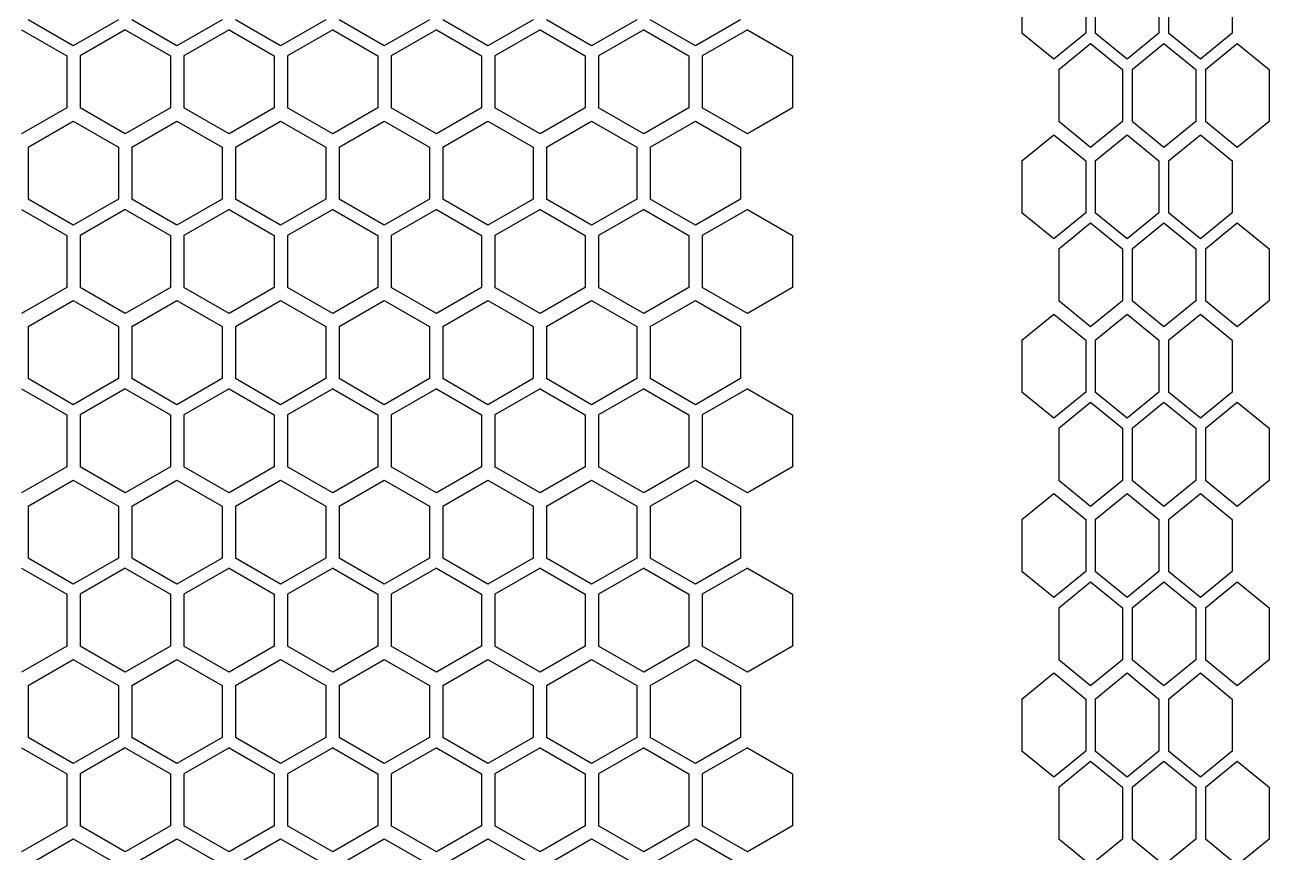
# Model space of a CAD drawing. Extents: x 61367 to 140945, y -1257 to 25588.
# Drawn here: x 71963 to 72073.4, y 20063.7 to 20137.1 of the extents above; entities that cross this region are included whole.
import ezdxf

# ---------------------------------------------------------------- set-up
doc = ezdxf.new("R2010")
doc.units = 0
doc.header["$MEASUREMENT"] = 0
doc.layers.get('0').update_dxf_attribs({"linetype": 'CONTINUOUS'})
doc.layers.add('4215-0412-2_0', color=7, linetype='CONTINUOUS')

# ---------------------------------------------------------------- blocks, each defined once
blk = doc.blocks.new('ERGRTHTHRT')
at = {"layer": '4215-0412-2_0', "color": 7, "linetype": 'Continuous'}
for p, q in [((-37352.74, -67802.25), (-37352.74, -67806.87)), ((-37347.08, -67802.25), (-37347.08, -67806.87)), ((-37346.24, -67802.25), (-37346.24, -67806.87)), ((-37340.58, -67802.25), (-37340.58, -67806.87)), ((-37339.73, -67802.25), (-37339.73, -67806.87)), ((-37334.07, -67802.25), (-37334.07, -67806.87)), ((-37436.92, -67807.98), (-37440.92, -67805.67)), ((-37432.92, -67805.67), (-37436.92, -67807.98)), ((-37427.72, -67807.98), (-37431.72, -67805.67)), ((-37423.72, -67805.67), (-37427.72, -67807.98)), ((-37418.52, -67807.98), (-37422.52, -67805.67)), ((-37414.52, -67805.67), (-37418.52, -67807.98)), ((-37409.32, -67807.98), (-37413.32, -67805.67)), ((-37405.32, -67805.67), (-37409.32, -67807.98)), ((-37400.12, -67807.98), (-37404.12, -67805.67)), ((-37396.12, -67805.67), (-37400.12, -67807.98)), ((-37390.92, -67807.98), (-37394.92, -67805.67)), ((-37386.92, -67805.67), (-37390.92, -67807.98)), ((-37381.72, -67807.98), (-37385.72, -67805.67)), ((-37377.72, -67805.67), (-37381.72, -67807.98)), ((-37441.5, -67806.57), (-37437.5, -67808.88)), ((-37432.3, -67806.57), (-37436.3, -67808.88)), ((-37432.3, -67806.57), (-37428.3, -67808.88)), ((-37423.1, -67806.57), (-37427.1, -67808.88)), ((-37423.1, -67806.57), (-37419.1, -67808.88)), ((-37413.9, -67806.57), (-37417.9, -67808.88)), ((-37413.9, -67806.57), (-37409.9, -67808.88)), ((-37404.7, -67806.57), (-37408.7, -67808.88)), ((-37404.7, -67806.57), (-37400.7, -67808.88)), ((-37395.5, -67806.57), (-37399.5, -67808.88)), ((-37395.5, -67806.57), (-37391.5, -67808.88)), ((-37386.3, -67806.57), (-37390.3, -67808.88)), ((-37386.3, -67806.57), (-37382.3, -67808.88)), ((-37377.1, -67806.57), (-37381.1, -67808.88)), ((-37377.1, -67806.57), (-37373.1, -67808.88)), ((-37349.91, -67809.18), (-37352.74, -67806.87)), ((-37347.08, -67806.87), (-37349.91, -67809.18)), ((-37343.41, -67809.18), (-37346.24, -67806.87)), ((-37340.58, -67806.87), (-37343.41, -67809.18)), ((-37336.9, -67809.18), (-37339.73, -67806.87)), ((-37334.07, -67806.87), (-37336.9, -67809.18)), ((-37349.47, -67810.08), (-37346.65, -67807.77)), ((-37346.65, -67807.77), (-37343.82, -67810.08)), ((-37342.97, -67810.08), (-37340.14, -67807.77)), ((-37340.14, -67807.77), (-37337.31, -67810.08)), ((-37336.46, -67810.08), (-37333.63, -67807.77)), ((-37333.63, -67807.77), (-37330.81, -67810.08)), ((-37437.5, -67808.88), (-37437.5, -67813.5)), ((-37436.3, -67808.88), (-37436.3, -67813.5)), ((-37428.3, -67808.88), (-37428.3, -67813.5)), ((-37427.1, -67808.88), (-37427.1, -67813.5)), ((-37419.1, -67808.88), (-37419.1, -67813.5)), ((-37417.9, -67808.88), (-37417.9, -67813.5)), ((-37409.9, -67808.88), (-37409.9, -67813.5)), ((-37408.7, -67808.88), (-37408.7, -67813.5)), ((-37400.7, -67808.88), (-37400.7, -67813.5)), ((-37399.5, -67808.88), (-37399.5, -67813.5)), ((-37391.5, -67808.88), (-37391.5, -67813.5)), ((-37390.3, -67808.88), (-37390.3, -67813.5)), ((-37382.3, -67808.88), (-37382.3, -67813.5)), ((-37381.1, -67808.88), (-37381.1, -67813.5)), ((-37373.1, -67808.88), (-37373.1, -67813.5)), ((-37349.47, -67810.08), (-37349.47, -67814.7)), ((-37343.82, -67810.08), (-37343.82, -67814.7)), ((-37342.97, -67810.08), (-37342.97, -67814.7)), ((-37337.31, -67810.08), (-37337.31, -67814.7)), ((-37336.46, -67810.08), (-37336.46, -67814.7)), ((-37330.81, -67810.08), (-37330.81, -67814.7)), ((-37437.5, -67813.5), (-37441.5, -67815.81)), ((-37432.3, -67815.81), (-37436.3, -67813.5)), ((-37428.3, -67813.5), (-37432.3, -67815.81)), ((-37423.1, -67815.81), (-37427.1, -67813.5)), ((-37419.1, -67813.5), (-37423.1, -67815.81)), ((-37413.9, -67815.81), (-37417.9, -67813.5)), ((-37409.9, -67813.5), (-37413.9, -67815.81)), ((-37404.7, -67815.81), (-37408.7, -67813.5)), ((-37400.7, -67813.5), (-37404.7, -67815.81)), ((-37395.5, -67815.81), (-37399.5, -67813.5)), ((-37391.5, -67813.5), (-37395.5, -67815.81)), ((-37386.3, -67815.81), (-37390.3, -67813.5)), ((-37382.3, -67813.5), (-37386.3, -67815.81)), ((-37377.1, -67815.81), (-37381.1, -67813.5)), ((-37373.1, -67813.5), (-37377.1, -67815.81)), ((-37440.92, -67816.98), (-37436.92, -67814.67)), ((-37436.92, -67814.67), (-37432.92, -67816.98)), ((-37431.72, -67816.98), (-37427.72, -67814.67)), ((-37427.72, -67814.67), (-37423.72, -67816.98)), ((-37422.52, -67816.98), (-37418.52, -67814.67)), ((-37418.52, -67814.67), (-37414.52, -67816.98)), ((-37413.32, -67816.98), (-37409.32, -67814.67)), ((-37409.32, -67814.67), (-37405.32, -67816.98)), ((-37404.12, -67816.98), (-37400.12, -67814.67)), ((-37400.12, -67814.67), (-37396.12, -67816.98)), ((-37394.92, -67816.98), (-37390.92, -67814.67)), ((-37390.92, -67814.67), (-37386.92, -67816.98)), ((-37385.72, -67816.98), (-37381.72, -67814.67)), ((-37381.72, -67814.67), (-37377.72, -67816.98)), ((-37346.65, -67817.01), (-37349.47, -67814.7)), ((-37343.82, -67814.7), (-37346.65, -67817.01)), ((-37340.14, -67817.01), (-37342.97, -67814.7)), ((-37337.31, -67814.7), (-37340.14, -67817.01)), ((-37333.63, -67817.01), (-37336.46, -67814.7)), ((-37330.81, -67814.7), (-37333.63, -67817.01)), ((-37352.74, -67818.18), (-37349.91, -67815.87)), ((-37349.91, -67815.87), (-37347.08, -67818.18)), ((-37346.24, -67818.18), (-37343.41, -67815.87)), ((-37343.41, -67815.87), (-37340.58, -67818.18)), ((-37339.73, -67818.18), (-37336.9, -67815.87)), ((-37336.9, -67815.87), (-37334.07, -67818.18)), ((-37440.92, -67816.98), (-37440.92, -67821.6)), ((-37432.92, -67816.98), (-37432.92, -67821.6)), ((-37431.72, -67816.98), (-37431.72, -67821.6)), ((-37423.72, -67816.98), (-37423.72, -67821.6)), ((-37422.52, -67816.98), (-37422.52, -67821.6)), ((-37414.52, -67816.98), (-37414.52, -67821.6)), ((-37413.32, -67816.98), (-37413.32, -67821.6)), ((-37405.32, -67816.98), (-37405.32, -67821.6)), ((-37404.12, -67816.98), (-37404.12, -67821.6)), ((-37396.12, -67816.98), (-37396.12, -67821.6)), ((-37394.92, -67816.98), (-37394.92, -67821.6)), ((-37386.92, -67816.98), (-37386.92, -67821.6)), ((-37385.72, -67816.98), (-37385.72, -67821.6)), ((-37377.72, -67816.98), (-37377.72, -67821.6)), ((-37352.74, -67818.18), (-37352.74, -67822.8)), ((-37347.08, -67818.18), (-37347.08, -67822.8)), ((-37346.24, -67818.18), (-37346.24, -67822.8)), ((-37340.58, -67818.18), (-37340.58, -67822.8)), ((-37339.73, -67818.18), (-37339.73, -67822.8)), ((-37334.07, -67818.18), (-37334.07, -67822.8)), ((-37441.5, -67822.5), (-37437.5, -67824.81)), ((-37436.92, -67823.91), (-37440.92, -67821.6)), ((-37432.92, -67821.6), (-37436.92, -67823.91)), ((-37432.3, -67822.5), (-37436.3, -67824.81)), ((-37432.3, -67822.5), (-37428.3, -67824.81)), ((-37427.72, -67823.91), (-37431.72, -67821.6)), ((-37423.72, -67821.6), (-37427.72, -67823.91)), ((-37423.1, -67822.5), (-37427.1, -67824.81)), ((-37423.1, -67822.5), (-37419.1, -67824.81)), ((-37418.52, -67823.91), (-37422.52, -67821.6)), ((-37414.52, -67821.6), (-37418.52, -67823.91)), ((-37413.9, -67822.5), (-37417.9, -67824.81)), ((-37413.9, -67822.5), (-37409.9, -67824.81)), ((-37409.32, -67823.91), (-37413.32, -67821.6)), ((-37405.32, -67821.6), (-37409.32, -67823.91)), ((-37404.7, -67822.5), (-37408.7, -67824.81)), ((-37404.7, -67822.5), (-37400.7, -67824.81)), ((-37400.12, -67823.91), (-37404.12, -67821.6)), ((-37396.12, -67821.6), (-37400.12, -67823.91)), ((-37395.5, -67822.5), (-37399.5, -67824.81)), ((-37395.5, -67822.5), (-37391.5, -67824.81)), ((-37390.92, -67823.91), (-37394.92, -67821.6)), ((-37386.92, -67821.6), (-37390.92, -67823.91)), ((-37386.3, -67822.5), (-37390.3, -67824.81)), ((-37386.3, -67822.5), (-37382.3, -67824.81)), ((-37381.72, -67823.91), (-37385.72, -67821.6)), ((-37377.72, -67821.6), (-37381.72, -67823.91)), ((-37377.1, -67822.5), (-37381.1, -67824.81)), ((-37377.1, -67822.5), (-37373.1, -67824.81)), ((-37349.91, -67825.11), (-37352.74, -67822.8)), ((-37347.08, -67822.8), (-37349.91, -67825.11)), ((-37349.47, -67826.01), (-37346.65, -67823.7)), ((-37346.65, -67823.7), (-37343.82, -67826.01)), ((-37343.41, -67825.11), (-37346.24, -67822.8)), ((-37340.58, -67822.8), (-37343.41, -67825.11)), ((-37342.97, -67826.01), (-37340.14, -67823.7)), ((-37340.14, -67823.7), (-37337.31, -67826.01)), ((-37336.9, -67825.11), (-37339.73, -67822.8)), ((-37334.07, -67822.8), (-37336.9, -67825.11)), ((-37336.46, -67826.01), (-37333.63, -67823.7)), ((-37333.63, -67823.7), (-37330.81, -67826.01)), ((-37437.5, -67824.81), (-37437.5, -67829.43)), ((-37436.3, -67824.81), (-37436.3, -67829.43)), ((-37428.3, -67824.81), (-37428.3, -67829.43)), ((-37427.1, -67824.81), (-37427.1, -67829.43)), ((-37419.1, -67824.81), (-37419.1, -67829.43)), ((-37417.9, -67824.81), (-37417.9, -67829.43)), ((-37409.9, -67824.81), (-37409.9, -67829.43)), ((-37408.7, -67824.81), (-37408.7, -67829.43)), ((-37400.7, -67824.81), (-37400.7, -67829.43)), ((-37399.5, -67824.81), (-37399.5, -67829.43)), ((-37391.5, -67824.81), (-37391.5, -67829.43)), ((-37390.3, -67824.81), (-37390.3, -67829.43)), ((-37382.3, -67824.81), (-37382.3, -67829.43)), ((-37381.1, -67824.81), (-37381.1, -67829.43)), ((-37373.1, -67824.81), (-37373.1, -67829.43)), ((-37349.47, -67826.01), (-37349.47, -67830.63)), ((-37343.82, -67826.01), (-37343.82, -67830.63)), ((-37342.97, -67826.01), (-37342.97, -67830.63)), ((-37337.31, -67826.01), (-37337.31, -67830.63)), ((-37336.46, -67826.01), (-37336.46, -67830.63)), ((-37330.81, -67826.01), (-37330.81, -67830.63)), ((-37437.5, -67829.43), (-37441.5, -67831.74)), ((-37432.3, -67831.74), (-37436.3, -67829.43)), ((-37428.3, -67829.43), (-37432.3, -67831.74)), ((-37423.1, -67831.74), (-37427.1, -67829.43)), ((-37419.1, -67829.43), (-37423.1, -67831.74)), ((-37413.9, -67831.74), (-37417.9, -67829.43)), ((-37409.9, -67829.43), (-37413.9, -67831.74)), ((-37404.7, -67831.74), (-37408.7, -67829.43)), ((-37400.7, -67829.43), (-37404.7, -67831.74)), ((-37395.5, -67831.74), (-37399.5, -67829.43)), ((-37391.5, -67829.43), (-37395.5, -67831.74)), ((-37386.3, -67831.74), (-37390.3, -67829.43)), ((-37382.3, -67829.43), (-37386.3, -67831.74)), ((-37377.1, -67831.74), (-37381.1, -67829.43)), ((-37373.1, -67829.43), (-37377.1, -67831.74)), ((-37440.92, -67832.91), (-37436.92, -67830.6)), ((-37436.92, -67830.6), (-37432.92, -67832.91)), ((-37431.72, -67832.91), (-37427.72, -67830.6)), ((-37427.72, -67830.6), (-37423.72, -67832.91)), ((-37422.52, -67832.91), (-37418.52, -67830.6)), ((-37418.52, -67830.6), (-37414.52, -67832.91)), ((-37413.32, -67832.91), (-37409.32, -67830.6)), ((-37409.32, -67830.6), (-37405.32, -67832.91)), ((-37404.12, -67832.91), (-37400.12, -67830.6)), ((-37400.12, -67830.6), (-37396.12, -67832.91)), ((-37394.92, -67832.91), (-37390.92, -67830.6)), ((-37390.92, -67830.6), (-37386.92, -67832.91)), ((-37385.72, -67832.91), (-37381.72, -67830.6)), ((-37381.72, -67830.6), (-37377.72, -67832.91)), ((-37346.65, -67832.94), (-37349.47, -67830.63)), ((-37343.82, -67830.63), (-37346.65, -67832.94)), ((-37340.14, -67832.94), (-37342.97, -67830.63)), ((-37337.31, -67830.63), (-37340.14, -67832.94)), ((-37333.63, -67832.94), (-37336.46, -67830.63)), ((-37330.81, -67830.63), (-37333.63, -67832.94)), ((-37352.74, -67834.11), (-37349.91, -67831.8)), ((-37349.91, -67831.8), (-37347.08, -67834.11)), ((-37346.24, -67834.11), (-37343.41, -67831.8)), ((-37343.41, -67831.8), (-37340.58, -67834.11)), ((-37339.73, -67834.11), (-37336.9, -67831.8)), ((-37336.9, -67831.8), (-37334.07, -67834.11)), ((-37440.92, -67832.91), (-37440.92, -67837.53)), ((-37432.92, -67832.91), (-37432.92, -67837.53)), ((-37431.72, -67832.91), (-37431.72, -67837.53)), ((-37423.72, -67832.91), (-37423.72, -67837.53)), ((-37422.52, -67832.91), (-37422.52, -67837.53)), ((-37414.52, -67832.91), (-37414.52, -67837.53)), ((-37413.32, -67832.91), (-37413.32, -67837.53)), ((-37405.32, -67832.91), (-37405.32, -67837.53)), ((-37404.12, -67832.91), (-37404.12, -67837.53)), ((-37396.12, -67832.91), (-37396.12, -67837.53)), ((-37394.92, -67832.91), (-37394.92, -67837.53)), ((-37386.92, -67832.91), (-37386.92, -67837.53)), ((-37385.72, -67832.91), (-37385.72, -67837.53)), ((-37377.72, -67832.91), (-37377.72, -67837.53)), ((-37352.74, -67834.11), (-37352.74, -67838.73)), ((-37347.08, -67834.11), (-37347.08, -67838.73)), ((-37346.24, -67834.11), (-37346.24, -67838.73)), ((-37340.58, -67834.11), (-37340.58, -67838.73)), ((-37339.73, -67834.11), (-37339.73, -67838.73)), ((-37334.07, -67834.11), (-37334.07, -67838.73)), ((-37436.92, -67839.84), (-37440.92, -67837.53)), ((-37432.92, -67837.53), (-37436.92, -67839.84)), ((-37427.72, -67839.84), (-37431.72, -67837.53)), ((-37423.72, -67837.53), (-37427.72, -67839.84)), ((-37418.52, -67839.84), (-37422.52, -67837.53)), ((-37414.52, -67837.53), (-37418.52, -67839.84)), ((-37409.32, -67839.84), (-37413.32, -67837.53)), ((-37405.32, -67837.53), (-37409.32, -67839.84)), ((-37400.12, -67839.84), (-37404.12, -67837.53)), ((-37396.12, -67837.53), (-37400.12, -67839.84)), ((-37390.92, -67839.84), (-37394.92, -67837.53)), ((-37386.92, -67837.53), (-37390.92, -67839.84)), ((-37381.72, -67839.84), (-37385.72, -67837.53)), ((-37377.72, -67837.53), (-37381.72, -67839.84)), ((-37441.5, -67838.43), (-37437.5, -67840.74)), ((-37432.3, -67838.43), (-37436.3, -67840.74)), ((-37432.3, -67838.43), (-37428.3, -67840.74)), ((-37423.1, -67838.43), (-37427.1, -67840.74)), ((-37423.1, -67838.43), (-37419.1, -67840.74)), ((-37413.9, -67838.43), (-37417.9, -67840.74)), ((-37413.9, -67838.43), (-37409.9, -67840.74)), ((-37404.7, -67838.43), (-37408.7, -67840.74)), ((-37404.7, -67838.43), (-37400.7, -67840.74)), ((-37395.5, -67838.43), (-37399.5, -67840.74)), ((-37395.5, -67838.43), (-37391.5, -67840.74)), ((-37386.3, -67838.43), (-37390.3, -67840.74)), ((-37386.3, -67838.43), (-37382.3, -67840.74)), ((-37377.1, -67838.43), (-37381.1, -67840.74)), ((-37377.1, -67838.43), (-37373.1, -67840.74)), ((-37349.91, -67841.04), (-37352.74, -67838.73)), ((-37347.08, -67838.73), (-37349.91, -67841.04)), ((-37343.41, -67841.04), (-37346.24, -67838.73)), ((-37340.58, -67838.73), (-37343.41, -67841.04)), ((-37336.9, -67841.04), (-37339.73, -67838.73)), ((-37334.07, -67838.73), (-37336.9, -67841.04)), ((-37349.47, -67841.94), (-37346.65, -67839.63)), ((-37346.65, -67839.63), (-37343.82, -67841.94)), ((-37342.97, -67841.94), (-37340.14, -67839.63)), ((-37340.14, -67839.63), (-37337.31, -67841.94)), ((-37336.46, -67841.94), (-37333.63, -67839.63)), ((-37333.63, -67839.63), (-37330.81, -67841.94)), ((-37437.5, -67840.74), (-37437.5, -67845.36)), ((-37436.3, -67840.74), (-37436.3, -67845.36)), ((-37428.3, -67840.74), (-37428.3, -67845.36)), ((-37427.1, -67840.74), (-37427.1, -67845.36)), ((-37419.1, -67840.74), (-37419.1, -67845.36)), ((-37417.9, -67840.74), (-37417.9, -67845.36)), ((-37409.9, -67840.74), (-37409.9, -67845.36)), ((-37408.7, -67840.74), (-37408.7, -67845.36)), ((-37400.7, -67840.74), (-37400.7, -67845.36)), ((-37399.5, -67840.74), (-37399.5, -67845.36)), ((-37391.5, -67840.74), (-37391.5, -67845.36)), ((-37390.3, -67840.74), (-37390.3, -67845.36)), ((-37382.3, -67840.74), (-37382.3, -67845.36)), ((-37381.1, -67840.74), (-37381.1, -67845.36)), ((-37373.1, -67840.74), (-37373.1, -67845.36)), ((-37349.47, -67841.94), (-37349.47, -67846.56)), ((-37343.82, -67841.94), (-37343.82, -67846.56)), ((-37342.97, -67841.94), (-37342.97, -67846.56)), ((-37337.31, -67841.94), (-37337.31, -67846.56)), ((-37336.46, -67841.94), (-37336.46, -67846.56)), ((-37330.81, -67841.94), (-37330.81, -67846.56)), ((-37437.5, -67845.36), (-37441.5, -67847.67)), ((-37432.3, -67847.67), (-37436.3, -67845.36)), ((-37428.3, -67845.36), (-37432.3, -67847.67)), ((-37423.1, -67847.67), (-37427.1, -67845.36)), ((-37419.1, -67845.36), (-37423.1, -67847.67)), ((-37413.9, -67847.67), (-37417.9, -67845.36)), ((-37409.9, -67845.36), (-37413.9, -67847.67)), ((-37404.7, -67847.67), (-37408.7, -67845.36)), ((-37400.7, -67845.36), (-37404.7, -67847.67)), ((-37395.5, -67847.67), (-37399.5, -67845.36)), ((-37391.5, -67845.36), (-37395.5, -67847.67)), ((-37386.3, -67847.67), (-37390.3, -67845.36)), ((-37382.3, -67845.36), (-37386.3, -67847.67)), ((-37377.1, -67847.67), (-37381.1, -67845.36)), ((-37373.1, -67845.36), (-37377.1, -67847.67)), ((-37440.92, -67848.84), (-37436.92, -67846.53)), ((-37436.92, -67846.53), (-37432.92, -67848.84)), ((-37431.72, -67848.84), (-37427.72, -67846.53)), ((-37427.72, -67846.53), (-37423.72, -67848.84)), ((-37422.52, -67848.84), (-37418.52, -67846.53)), ((-37418.52, -67846.53), (-37414.52, -67848.84)), ((-37413.32, -67848.84), (-37409.32, -67846.53)), ((-37409.32, -67846.53), (-37405.32, -67848.84)), ((-37404.12, -67848.84), (-37400.12, -67846.53)), ((-37400.12, -67846.53), (-37396.12, -67848.84)), ((-37394.92, -67848.84), (-37390.92, -67846.53)), ((-37390.92, -67846.53), (-37386.92, -67848.84)), ((-37385.72, -67848.84), (-37381.72, -67846.53)), ((-37381.72, -67846.53), (-37377.72, -67848.84)), ((-37346.65, -67848.87), (-37349.47, -67846.56)), ((-37343.82, -67846.56), (-37346.65, -67848.87)), ((-37340.14, -67848.87), (-37342.97, -67846.56)), ((-37337.31, -67846.56), (-37340.14, -67848.87)), ((-37333.63, -67848.87), (-37336.46, -67846.56)), ((-37330.81, -67846.56), (-37333.63, -67848.87)), ((-37352.74, -67850.04), (-37349.91, -67847.73)), ((-37349.91, -67847.73), (-37347.08, -67850.04)), ((-37346.24, -67850.04), (-37343.41, -67847.73)), ((-37343.41, -67847.73), (-37340.58, -67850.04)), ((-37339.73, -67850.04), (-37336.9, -67847.73)), ((-37336.9, -67847.73), (-37334.07, -67850.04)), ((-37440.92, -67848.84), (-37440.92, -67853.46)), ((-37432.92, -67848.84), (-37432.92, -67853.46)), ((-37431.72, -67848.84), (-37431.72, -67853.46)), ((-37423.72, -67848.84), (-37423.72, -67853.46)), ((-37422.52, -67848.84), (-37422.52, -67853.46)), ((-37414.52, -67848.84), (-37414.52, -67853.46)), ((-37413.32, -67848.84), (-37413.32, -67853.46)), ((-37405.32, -67848.84), (-37405.32, -67853.46)), ((-37404.12, -67848.84), (-37404.12, -67853.46)), ((-37396.12, -67848.84), (-37396.12, -67853.46)), ((-37394.92, -67848.84), (-37394.92, -67853.46)), ((-37386.92, -67848.84), (-37386.92, -67853.46)), ((-37385.72, -67848.84), (-37385.72, -67853.46)), ((-37377.72, -67848.84), (-37377.72, -67853.46)), ((-37352.74, -67850.04), (-37352.74, -67854.66)), ((-37347.08, -67850.04), (-37347.08, -67854.66)), ((-37346.24, -67850.04), (-37346.24, -67854.66)), ((-37340.58, -67850.04), (-37340.58, -67854.66)), ((-37339.73, -67850.04), (-37339.73, -67854.66)), ((-37334.07, -67850.04), (-37334.07, -67854.66)), ((-37436.92, -67855.77), (-37440.92, -67853.46)), ((-37432.92, -67853.46), (-37436.92, -67855.77)), ((-37427.72, -67855.77), (-37431.72, -67853.46)), ((-37423.72, -67853.46), (-37427.72, -67855.77)), ((-37418.52, -67855.77), (-37422.52, -67853.46)), ((-37414.52, -67853.46), (-37418.52, -67855.77)), ((-37409.32, -67855.77), (-37413.32, -67853.46)), ((-37405.32, -67853.46), (-37409.32, -67855.77)), ((-37400.12, -67855.77), (-37404.12, -67853.46)), ((-37396.12, -67853.46), (-37400.12, -67855.77)), ((-37390.92, -67855.77), (-37394.92, -67853.46)), ((-37386.92, -67853.46), (-37390.92, -67855.77)), ((-37381.72, -67855.77), (-37385.72, -67853.46)), ((-37377.72, -67853.46), (-37381.72, -67855.77)), ((-37441.5, -67854.36), (-37437.5, -67856.67)), ((-37432.3, -67854.36), (-37436.3, -67856.67)), ((-37432.3, -67854.36), (-37428.3, -67856.67)), ((-37423.1, -67854.36), (-37427.1, -67856.67)), ((-37423.1, -67854.36), (-37419.1, -67856.67)), ((-37413.9, -67854.36), (-37417.9, -67856.67)), ((-37413.9, -67854.36), (-37409.9, -67856.67)), ((-37404.7, -67854.36), (-37408.7, -67856.67)), ((-37404.7, -67854.36), (-37400.7, -67856.67)), ((-37395.5, -67854.36), (-37399.5, -67856.67)), ((-37395.5, -67854.36), (-37391.5, -67856.67)), ((-37386.3, -67854.36), (-37390.3, -67856.67)), ((-37386.3, -67854.36), (-37382.3, -67856.67)), ((-37377.1, -67854.36), (-37381.1, -67856.67)), ((-37377.1, -67854.36), (-37373.1, -67856.67)), ((-37349.91, -67856.97), (-37352.74, -67854.66)), ((-37347.08, -67854.66), (-37349.91, -67856.97)), ((-37343.41, -67856.97), (-37346.24, -67854.66)), ((-37340.58, -67854.66), (-37343.41, -67856.97)), ((-37336.9, -67856.97), (-37339.73, -67854.66)), ((-37334.07, -67854.66), (-37336.9, -67856.97)), ((-37349.47, -67857.87), (-37346.65, -67855.56)), ((-37346.65, -67855.56), (-37343.82, -67857.87)), ((-37342.97, -67857.87), (-37340.14, -67855.56)), ((-37340.14, -67855.56), (-37337.31, -67857.87)), ((-37336.46, -67857.87), (-37333.63, -67855.56)), ((-37333.63, -67855.56), (-37330.81, -67857.87)), ((-37437.5, -67856.67), (-37437.5, -67861.29)), ((-37436.3, -67856.67), (-37436.3, -67861.29)), ((-37428.3, -67856.67), (-37428.3, -67861.29)), ((-37427.1, -67856.67), (-37427.1, -67861.29)), ((-37419.1, -67856.67), (-37419.1, -67861.29)), ((-37417.9, -67856.67), (-37417.9, -67861.29)), ((-37409.9, -67856.67), (-37409.9, -67861.29)), ((-37408.7, -67856.67), (-37408.7, -67861.29)), ((-37400.7, -67856.67), (-37400.7, -67861.29)), ((-37399.5, -67856.67), (-37399.5, -67861.29)), ((-37391.5, -67856.67), (-37391.5, -67861.29)), ((-37390.3, -67856.67), (-37390.3, -67861.29)), ((-37382.3, -67856.67), (-37382.3, -67861.29)), ((-37381.1, -67856.67), (-37381.1, -67861.29)), ((-37373.1, -67856.67), (-37373.1, -67861.29)), ((-37349.47, -67857.87), (-37349.47, -67862.49)), ((-37343.82, -67857.87), (-37343.82, -67862.49)), ((-37342.97, -67857.87), (-37342.97, -67862.49)), ((-37337.31, -67857.87), (-37337.31, -67862.49)), ((-37336.46, -67857.87), (-37336.46, -67862.49)), ((-37330.81, -67857.87), (-37330.81, -67862.49)), ((-37437.5, -67861.29), (-37441.5, -67863.6)), ((-37432.3, -67863.6), (-37436.3, -67861.29)), ((-37428.3, -67861.29), (-37432.3, -67863.6)), ((-37423.1, -67863.6), (-37427.1, -67861.29)), ((-37419.1, -67861.29), (-37423.1, -67863.6)), ((-37413.9, -67863.6), (-37417.9, -67861.29)), ((-37409.9, -67861.29), (-37413.9, -67863.6)), ((-37404.7, -67863.6), (-37408.7, -67861.29)), ((-37400.7, -67861.29), (-37404.7, -67863.6)), ((-37395.5, -67863.6), (-37399.5, -67861.29)), ((-37391.5, -67861.29), (-37395.5, -67863.6)), ((-37386.3, -67863.6), (-37390.3, -67861.29)), ((-37382.3, -67861.29), (-37386.3, -67863.6)), ((-37377.1, -67863.6), (-37381.1, -67861.29)), ((-37373.1, -67861.29), (-37377.1, -67863.6)), ((-37440.92, -67864.77), (-37436.92, -67862.46)), ((-37436.92, -67862.46), (-37432.92, -67864.77)), ((-37431.72, -67864.77), (-37427.72, -67862.46)), ((-37427.72, -67862.46), (-37423.72, -67864.77)), ((-37422.52, -67864.77), (-37418.52, -67862.46)), ((-37418.52, -67862.46), (-37414.52, -67864.77)), ((-37413.32, -67864.77), (-37409.32, -67862.46)), ((-37409.32, -67862.46), (-37405.32, -67864.77)), ((-37404.12, -67864.77), (-37400.12, -67862.46)), ((-37400.12, -67862.46), (-37396.12, -67864.77)), ((-37394.92, -67864.77), (-37390.92, -67862.46)), ((-37390.92, -67862.46), (-37386.92, -67864.77)), ((-37385.72, -67864.77), (-37381.72, -67862.46)), ((-37381.72, -67862.46), (-37377.72, -67864.77)), ((-37346.65, -67864.8), (-37349.47, -67862.49)), ((-37343.82, -67862.49), (-37346.65, -67864.8)), ((-37340.14, -67864.8), (-37342.97, -67862.49)), ((-37337.31, -67862.49), (-37340.14, -67864.8)), ((-37333.63, -67864.8), (-37336.46, -67862.49)), ((-37330.81, -67862.49), (-37333.63, -67864.8)), ((-37352.74, -67865.97), (-37349.91, -67863.66)), ((-37349.91, -67863.66), (-37347.08, -67865.97)), ((-37346.24, -67865.97), (-37343.41, -67863.66)), ((-37343.41, -67863.66), (-37340.58, -67865.97)), ((-37339.73, -67865.97), (-37336.9, -67863.66)), ((-37336.9, -67863.66), (-37334.07, -67865.97)), ((-37440.92, -67864.77), (-37440.92, -67869.39)), ((-37432.92, -67864.77), (-37432.92, -67869.39)), ((-37431.72, -67864.77), (-37431.72, -67869.39)), ((-37423.72, -67864.77), (-37423.72, -67869.39)), ((-37422.52, -67864.77), (-37422.52, -67869.39)), ((-37414.52, -67864.77), (-37414.52, -67869.39)), ((-37413.32, -67864.77), (-37413.32, -67869.39)), ((-37405.32, -67864.77), (-37405.32, -67869.39)), ((-37404.12, -67864.77), (-37404.12, -67869.39)), ((-37396.12, -67864.77), (-37396.12, -67869.39)), ((-37394.92, -67864.77), (-37394.92, -67869.39)), ((-37386.92, -67864.77), (-37386.92, -67869.39)), ((-37385.72, -67864.77), (-37385.72, -67869.39)), ((-37377.72, -67864.77), (-37377.72, -67869.39)), ((-37352.74, -67865.97), (-37352.74, -67870.59)), ((-37347.08, -67865.97), (-37347.08, -67870.59)), ((-37346.24, -67865.97), (-37346.24, -67870.59)), ((-37340.58, -67865.97), (-37340.58, -67870.59)), ((-37339.73, -67865.97), (-37339.73, -67870.59)), ((-37334.07, -67865.97), (-37334.07, -67870.59)), ((-37436.92, -67871.7), (-37440.92, -67869.39)), ((-37432.92, -67869.39), (-37436.92, -67871.7)), ((-37427.72, -67871.7), (-37431.72, -67869.39)), ((-37423.72, -67869.39), (-37427.72, -67871.7)), ((-37418.52, -67871.7), (-37422.52, -67869.39)), ((-37414.52, -67869.39), (-37418.52, -67871.7)), ((-37409.32, -67871.7), (-37413.32, -67869.39)), ((-37405.32, -67869.39), (-37409.32, -67871.7)), ((-37400.12, -67871.7), (-37404.12, -67869.39)), ((-37396.12, -67869.39), (-37400.12, -67871.7)), ((-37390.92, -67871.7), (-37394.92, -67869.39)), ((-37386.92, -67869.39), (-37390.92, -67871.7)), ((-37381.72, -67871.7), (-37385.72, -67869.39)), ((-37377.72, -67869.39), (-37381.72, -67871.7)), ((-37441.5, -67870.29), (-37437.5, -67872.6)), ((-37432.3, -67870.29), (-37436.3, -67872.6)), ((-37432.3, -67870.29), (-37428.3, -67872.6)), ((-37423.1, -67870.29), (-37427.1, -67872.6)), ((-37423.1, -67870.29), (-37419.1, -67872.6)), ((-37413.9, -67870.29), (-37417.9, -67872.6)), ((-37413.9, -67870.29), (-37409.9, -67872.6)), ((-37404.7, -67870.29), (-37408.7, -67872.6)), ((-37404.7, -67870.29), (-37400.7, -67872.6)), ((-37395.5, -67870.29), (-37399.5, -67872.6)), ((-37395.5, -67870.29), (-37391.5, -67872.6)), ((-37386.3, -67870.29), (-37390.3, -67872.6)), ((-37386.3, -67870.29), (-37382.3, -67872.6)), ((-37377.1, -67870.29), (-37381.1, -67872.6)), ((-37377.1, -67870.29), (-37373.1, -67872.6)), ((-37349.91, -67872.9), (-37352.74, -67870.59)), ((-37347.08, -67870.59), (-37349.91, -67872.9)), ((-37343.41, -67872.9), (-37346.24, -67870.59)), ((-37340.58, -67870.59), (-37343.41, -67872.9)), ((-37336.9, -67872.9), (-37339.73, -67870.59)), ((-37334.07, -67870.59), (-37336.9, -67872.9)), ((-37349.47, -67873.8), (-37346.65, -67871.49)), ((-37346.65, -67871.49), (-37343.82, -67873.8)), ((-37342.97, -67873.8), (-37340.14, -67871.49)), ((-37340.14, -67871.49), (-37337.31, -67873.8)), ((-37336.46, -67873.8), (-37333.63, -67871.49)), ((-37333.63, -67871.49), (-37330.81, -67873.8)), ((-37437.5, -67872.6), (-37437.5, -67877.22)), ((-37436.3, -67872.6), (-37436.3, -67877.22)), ((-37428.3, -67872.6), (-37428.3, -67877.22)), ((-37427.1, -67872.6), (-37427.1, -67877.22)), ((-37419.1, -67872.6), (-37419.1, -67877.22)), ((-37417.9, -67872.6), (-37417.9, -67877.22)), ((-37409.9, -67872.6), (-37409.9, -67877.22)), ((-37408.7, -67872.6), (-37408.7, -67877.22)), ((-37400.7, -67872.6), (-37400.7, -67877.22)), ((-37399.5, -67872.6), (-37399.5, -67877.22)), ((-37391.5, -67872.6), (-37391.5, -67877.22)), ((-37390.3, -67872.6), (-37390.3, -67877.22)), ((-37382.3, -67872.6), (-37382.3, -67877.22)), ((-37381.1, -67872.6), (-37381.1, -67877.22)), ((-37373.1, -67872.6), (-37373.1, -67877.22)), ((-37349.47, -67873.8), (-37349.47, -67878.42)), ((-37343.82, -67873.8), (-37343.82, -67878.42)), ((-37342.97, -67873.8), (-37342.97, -67878.42)), ((-37337.31, -67873.8), (-37337.31, -67878.42)), ((-37336.46, -67873.8), (-37336.46, -67878.42)), ((-37330.81, -67873.8), (-37330.81, -67878.42)), ((-37437.5, -67877.22), (-37441.5, -67879.53)), ((-37432.3, -67879.53), (-37436.3, -67877.22)), ((-37428.3, -67877.22), (-37432.3, -67879.53)), ((-37423.1, -67879.53), (-37427.1, -67877.22)), ((-37419.1, -67877.22), (-37423.1, -67879.53)), ((-37413.9, -67879.53), (-37417.9, -67877.22)), ((-37409.9, -67877.22), (-37413.9, -67879.53)), ((-37404.7, -67879.53), (-37408.7, -67877.22)), ((-37400.7, -67877.22), (-37404.7, -67879.53)), ((-37395.5, -67879.53), (-37399.5, -67877.22)), ((-37391.5, -67877.22), (-37395.5, -67879.53)), ((-37386.3, -67879.53), (-37390.3, -67877.22)), ((-37382.3, -67877.22), (-37386.3, -67879.53)), ((-37377.1, -67879.53), (-37381.1, -67877.22)), ((-37373.1, -67877.22), (-37377.1, -67879.53)), ((-37440.92, -67880.7), (-37436.92, -67878.39)), ((-37436.92, -67878.39), (-37432.92, -67880.7)), ((-37431.72, -67880.7), (-37427.72, -67878.39)), ((-37427.72, -67878.39), (-37423.72, -67880.7)), ((-37422.52, -67880.7), (-37418.52, -67878.39)), ((-37418.52, -67878.39), (-37414.52, -67880.7)), ((-37413.32, -67880.7), (-37409.32, -67878.39)), ((-37409.32, -67878.39), (-37405.32, -67880.7)), ((-37404.12, -67880.7), (-37400.12, -67878.39)), ((-37400.12, -67878.39), (-37396.12, -67880.7)), ((-37394.92, -67880.7), (-37390.92, -67878.39)), ((-37390.92, -67878.39), (-37386.92, -67880.7)), ((-37385.72, -67880.7), (-37381.72, -67878.39)), ((-37381.72, -67878.39), (-37377.72, -67880.7)), ((-37346.65, -67880.73), (-37349.47, -67878.42)), ((-37343.82, -67878.42), (-37346.65, -67880.73)), ((-37340.14, -67880.73), (-37342.97, -67878.42)), ((-37337.31, -67878.42), (-37340.14, -67880.73)), ((-37333.63, -67880.73), (-37336.46, -67878.42)), ((-37330.81, -67878.42), (-37333.63, -67880.73))]:
    blk.add_line(p, q, dxfattribs=at)

msp = doc.modelspace()

# ---------------------------------------------------------------- block references
at = {"lineweight": -3}
msp.add_blockref('ERGRTHTHRT', (109404.232, 87943.251), dxfattribs=at)

doc.saveas('drawing.dxf')
